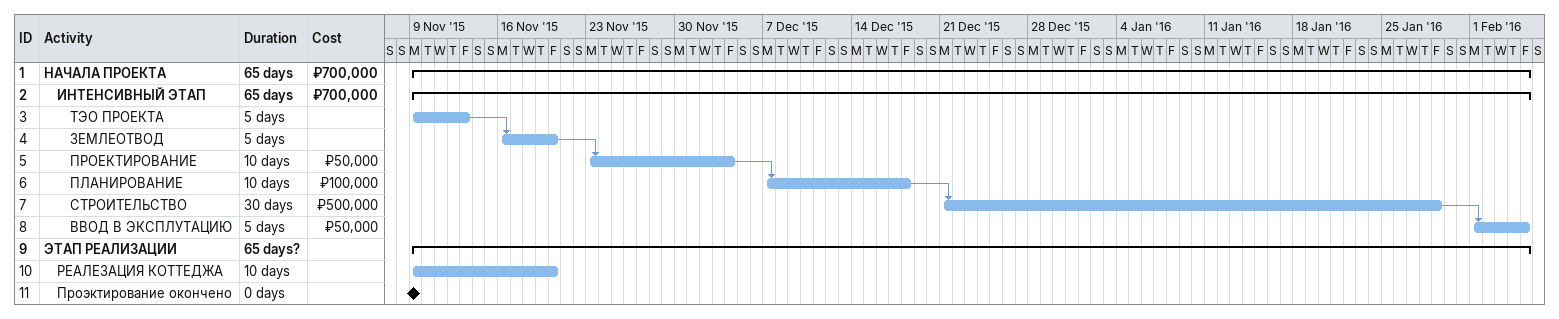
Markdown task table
| ID | Level | Task | Duration | Start | Finish | Predecessors | Cost (₽) |
|---|---|---|---|---|---|---|---|
| 1 | 1 | **НАЧАЛА ПРОЕКТА** | 65d | 2015-11-09 | 2016-02-05 |  | 700000 |
| 2 | 2 | **ИНТЕНСИВНЫЙ ЭТАП** | 65d | 2015-11-09 | 2016-02-05 |  | 700000 |
| 3 | 3 | ТЭО ПРОЕКТА | 5d | 2015-11-09 | 2015-11-13 |  |  |
| 4 | 3 | ЗЕМЛЕОТВОД | 5d | 2015-11-16 | 2015-11-20 | 3 |  |
| 5 | 3 | ПРОЕКТИРОВАНИЕ | 10d | 2015-11-23 | 2015-12-04 | 4 | 50000 |
| 6 | 3 | ПЛАНИРОВАНИЕ | 10d | 2015-12-07 | 2015-12-18 | 5 | 100000 |
| 7 | 3 | СТРОИТЕЛЬСТВО | 30d | 2015-12-21 | 2016-01-29 | 6 | 500000 |
| 8 | 3 | ВВОД В ЭКСПЛУТАЦИЮ | 5d | 2016-02-01 | 2016-02-05 | 7 | 50000 |
| 9 | 1 | **ЭТАП РЕАЛИЗАЦИИ** | 65d? | 2015-11-09 | 2016-02-05 |  |  |
| 10 | 2 | РЕАЛЕЗАЦИЯ КОТТЕДЖА | 10d | 2015-11-09 | 2015-11-20 |  |  |
| 11 | 2 | Проэктирование окончено | 0d | 2015-11-09 | 2015-11-09 |  |  |
